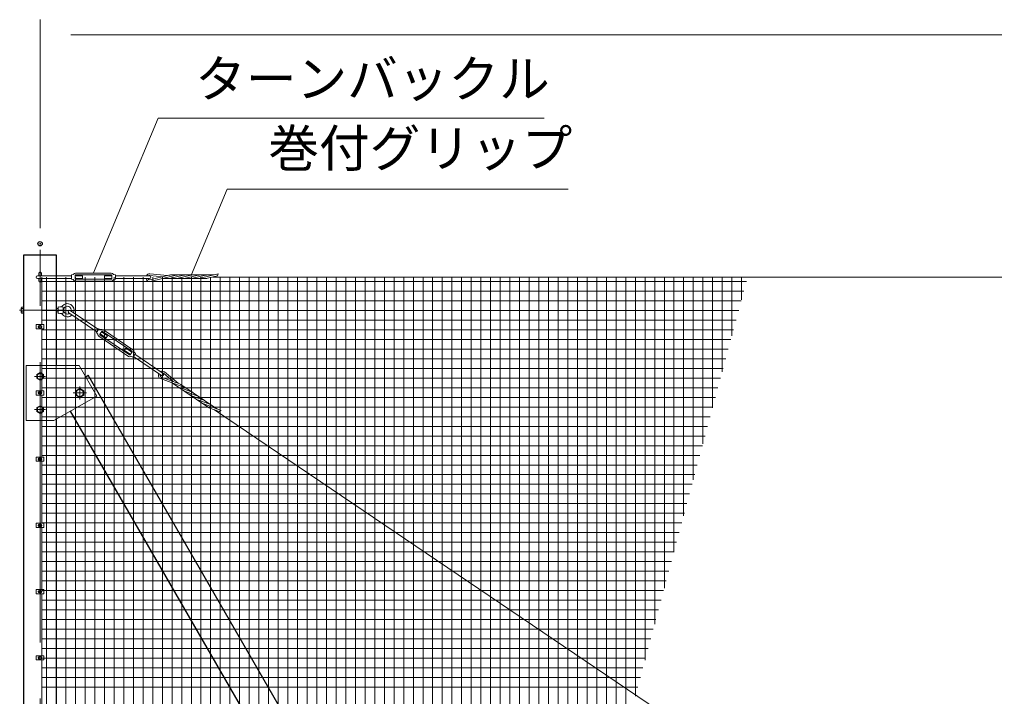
# Model space of a CAD drawing. Units: millimetres, scale not verified. Extents: x -14699 to 14701, y -10394 to 10396.
# Drawn here: x -11736 to -7317, y 4543 to 7610 of the extents above; entities that cross this region are included whole.
import ezdxf
from ezdxf.enums import TextEntityAlignment as Align

# ---------------------------------------------------------------- set-up
doc = ezdxf.new("R2010")
doc.units = ezdxf.units.MM
doc.header["$LTSCALE"] = 40
doc.header["$PDMODE"] = 32
doc.header["$PDSIZE"] = 20
doc.linetypes.add('USER1', pattern=[50.8, 31.75, -6.35, 6.35, -6.35])
for name, color, linetype, lineweight in [('0-1_D-STR1', 1, 'Continuous', 25), ('0-2_D-BMK', 2, 'USER1', 13), ('0-3_D-STR3', 3, 'Continuous', 13), ('0-7_D-STR-DIM', 7, 'Continuous', 13), ('0-A_D-STR-TXT', 7, 'Continuous', 13), ('0-B_D-STR2', 7, 'Continuous', 13)]:
    doc.layers.add(name, color=color, linetype=linetype, lineweight=lineweight)
doc.layers.add('0-9_Defpoints', color=8, linetype='Continuous')
doc.styles.add('ＭＳ ゴシック', font='')
doc.styles.get('ＭＳ ゴシック').set_extended_font_data('MS Gothic')

msp = doc.modelspace()

# ---------------------------------------------------------------- linework, layer by layer
at = {"layer": '0-1_D-STR1'}
for p, q in [((-11568.12, 6043.32), (-11568.12, 6543.32)), ((-11436.09, 5991.65), (-11424.63, 5998.27)), ((-7887.12, -428.88), (-11504.34, 5836.34))]:
    msp.add_line(p, q, dxfattribs=at)
for points in [[(-11568.12, 6543.32), (-11718.12, 6543.32), (-11718.12, -1256.68), (-11568.12, -1256.68), (-11568.12, 5800.37)], [(-7887.12, -428.88), (-7887.12, -1256.68), (-7737.12, -1256.68), (-7737.12, -388.68), (-11424.63, 5998.27)]]:
    msp.add_lwpolyline(points, dxfattribs=at)
at = {"layer": '0-2_D-BMK'}
for p, q in [((-11643.12, -1307.68), (-11643.12, 6594.32)), ((-11736.23, 6293.32), (-11531.72, 6293.32)), ((-11653.12, 6218.32), (-11633.12, 6218.32)), ((-11618.12, 5993.32), (-11668.12, 5993.32)), ((-11463.12, 5948.32), (-11463.12, 5888.32)), ((-11653.12, 5918.32), (-11633.12, 5918.32)), ((-11493.12, 5918.32), (-11433.12, 5918.32)), ((-11618.12, 5843.32), (-11668.12, 5843.32)), ((-11653.12, 5618.32), (-11633.12, 5618.32)), ((-11653.12, 5318.32), (-11633.12, 5318.32)), ((-11653.12, 5018.32), (-11633.12, 5018.32)), ((-11653.12, 4718.32), (-11633.12, 4718.32))]:
    msp.add_line(p, q, dxfattribs=at)
at = {"layer": '0-3_D-STR3'}
for p, q in [((-11649.12, 6460.32), (-11649.12, 6449.32)), ((-11637.12, 6460.32), (-11637.12, 6449.32)), ((-11501.12, 6453.32), (-11493.32, 6454.99)), ((-11501.12, 6433.32), (-11501.12, 6453.32)), ((-11482.12, 6461.32), (-11320.12, 6461.32)), ((-11482.12, 6452.82), (-11320.12, 6452.82)), ((-11146.04, 6458.69), (-11065.72, 6450.35)), ((-11144.86, 6430.73), (-11059.19, 6451.97)), ((-11143.62, 6422.8), (-11025.95, 6451.97)), ((-10856.2, 6452.85), (-11051.97, 6452.85)), ((-11049.97, 6437.78), (-10992.71, 6451.97)), ((-11016.73, 6437.78), (-10959.47, 6451.97)), ((-10983.49, 6437.78), (-10926.23, 6451.97)), ((-10950.25, 6437.78), (-10892.99, 6451.97)), ((-10917.01, 6437.78), (-10835.19, 6458.06)), ((-11655.12, 6449.32), (-11501.12, 6449.32)), ((-11655.12, 6437.32), (-11501.12, 6437.32)), ((-11649.12, 6437.32), (-11649.12, 6426.32)), ((-11637.12, 6437.32), (-11637.12, 6426.32)), ((-11634.62, 6227.82), (-11634.62, 6443.32)), ((-11501.12, 6433.32), (-11493.32, 6431.64)), ((-11484.12, 6435.82), (-11484.12, 6450.82)), ((-11484.12, 6449.32), (-11451.12, 6449.32)), ((-11482.12, 6433.82), (-11320.12, 6433.82)), ((-11482.12, 6425.32), (-11320.12, 6425.32)), ((-11351.12, 6437.32), (-11351.12, 6449.32)), ((-11351.12, 6449.32), (-11318.12, 6449.32)), ((-11351.12, 6437.32), (-11318.12, 6437.32)), ((-11318.12, 6435.82), (-11318.12, 6450.82)), ((-11301.12, 6433.32), (-11308.92, 6431.64)), ((-11301.12, 6449.32), (-11147.12, 6449.32)), ((-11301.12, 6437.32), (-11147.12, 6437.32)), ((-11146.26, 6450.67), (-11088.58, 6444.68)), ((-10890.05, 6436.89), (-11086.77, 6436.89)), ((-10883.77, 6437.78), (-10839.09, 6448.85)), ((-10861.43, 6443.32), (1156.88, 6443.32)), ((-11728.12, 6303.85), (-11728.12, 6282.85)), ((-11727.32, 6307.17), (-11718.12, 6307.17)), ((-11718.12, 6300.24), (-11727.32, 6300.24)), ((-11718.12, 6286.39), (-11727.32, 6286.39)), ((-11727.32, 6279.47), (-11718.12, 6279.47)), ((-11718.12, 6307.17), (-11718.12, 6279.47)), ((-11568.12, 6301.32), (-11561.12, 6301.32)), ((-11568.12, 6285.32), (-11561.12, 6285.32)), ((-11561.12, 6308.32), (-11561.12, 6278.32)), ((-11561.12, 6278.32), (-11538.12, 6279.82)), ((-11538.12, 6306.82), (-11538.12, 6279.82)), ((-11538.12, 6279.82), (-11534.68, 6285.32)), ((-11534.68, 6301.32), (-11534.68, 6285.32)), ((-11512.95, 6281.9), (-11385.4, 6195.61)), ((-11506.23, 6291.84), (-11378.68, 6205.55)), ((-11660.32, 6227.82), (-11625.92, 6227.82)), ((-11660.32, 6227.82), (-11660.32, 6208.82)), ((-11660.32, 6208.82), (-11625.92, 6208.82)), ((-11649.62, 6222.07), (-11643.12, 6225.82)), ((-11649.62, 6214.56), (-11649.62, 6222.07)), ((-11643.12, 6210.81), (-11649.62, 6214.56)), ((-11643.12, 6225.82), (-11636.62, 6222.07)), ((-11636.62, 6214.56), (-11643.12, 6210.81)), ((-11636.62, 6222.07), (-11636.62, 6214.56)), ((-11634.62, 5927.82), (-11634.62, 6208.82)), ((-11625.92, 6227.82), (-11625.92, 6208.82)), ((-11387.64, 6192.3), (-11376.44, 6208.87)), ((-11387.64, 6192.3), (-11382.12, 6186.54)), ((-11376.44, 6208.87), (-11369.04, 6205.88)), ((-11372.16, 6184.85), (-11363.76, 6197.27)), ((-11364.6, 6196.03), (-11337.26, 6177.54)), ((-11360.98, 6197.81), (-11226.8, 6107.03)), ((-11356.22, 6204.85), (-11222.04, 6114.07)), ((-11376.39, 6175.03), (-11242.21, 6084.26)), ((-11371.63, 6182.07), (-11237.44, 6091.3)), ((-11261.16, 6111.57), (-11254.44, 6121.5)), ((-11261.16, 6111.57), (-11233.83, 6093.08)), ((-11254.44, 6121.5), (-11227.1, 6103.01)), ((-11234.67, 6091.83), (-11226.26, 6104.26)), ((-11221.99, 6080.24), (-11229.39, 6083.22)), ((-11219.75, 6083.55), (-11092.19, 5997.26)), ((-11213.02, 6093.49), (-11085.47, 6007.2)), ((-11465.62, 6043.32), (-11705.62, 6043.32)), ((-11079.32, 6014.36), (-11017.46, 5962.45)), ((-11097.43, 5983.27), (-10983.62, 5941.51)), ((-11094.01, 5990.54), (-11011.15, 5960.13)), ((-11083.99, 6007.84), (-11039.58, 5970.56)), ((-11660.32, 5927.82), (-11625.92, 5927.82)), ((-11660.32, 5927.82), (-11660.32, 5908.82)), ((-11649.62, 5922.07), (-11643.12, 5925.82)), ((-11649.62, 5914.56), (-11649.62, 5922.07)), ((-11643.12, 5925.82), (-11636.62, 5922.07)), ((-11636.62, 5922.07), (-11636.62, 5914.56)), ((-11625.92, 5927.82), (-11625.92, 5908.82)), ((-10879.51, 5852.87), (-11042.44, 5963.09)), ((-11011.47, 5943.21), (-10956.09, 5922.88)), ((-10842.52, 5847.12), (-11004.68, 5956.82)), ((-10983.94, 5924.58), (-10928.56, 5904.26)), ((-11660.32, 5908.82), (-11625.92, 5908.82)), ((-11643.12, 5910.81), (-11649.62, 5914.56)), ((-11636.62, 5914.56), (-11643.12, 5910.81)), ((-11634.62, 5627.82), (-11634.62, 5908.82)), ((-10956.4, 5905.96), (-10901.03, 5885.63)), ((-10928.87, 5887.33), (-10873.49, 5867.01)), ((-10901.34, 5868.71), (-10822.2, 5839.67)), ((-10873.81, 5850.08), (-10830.59, 5834.22)), ((-10852.2, 5842.15), (-1992.98, -151.04)), ((-11660.32, 5627.82), (-11625.92, 5627.82)), ((-11660.32, 5627.82), (-11660.32, 5608.82)), ((-11649.62, 5622.07), (-11643.12, 5625.82)), ((-11649.62, 5614.56), (-11649.62, 5622.07)), ((-11643.12, 5610.81), (-11649.62, 5614.56)), ((-11643.12, 5625.82), (-11636.62, 5622.07)), ((-11636.62, 5614.56), (-11643.12, 5610.81)), ((-11636.62, 5622.07), (-11636.62, 5614.56)), ((-11625.92, 5627.82), (-11625.92, 5608.82)), ((-11660.32, 5608.82), (-11625.92, 5608.82)), ((-11634.62, 5327.82), (-11634.62, 5608.82)), ((-11660.32, 5327.82), (-11625.92, 5327.82)), ((-11660.32, 5327.82), (-11660.32, 5308.82)), ((-11660.32, 5308.82), (-11625.92, 5308.82)), ((-11649.62, 5322.07), (-11643.12, 5325.82)), ((-11649.62, 5314.56), (-11649.62, 5322.07)), ((-11643.12, 5310.81), (-11649.62, 5314.56)), ((-11643.12, 5325.82), (-11636.62, 5322.07)), ((-11636.62, 5314.56), (-11643.12, 5310.81)), ((-11636.62, 5322.07), (-11636.62, 5314.56)), ((-11634.62, 5027.82), (-11634.62, 5308.82)), ((-11625.92, 5327.82), (-11625.92, 5308.82)), ((-11660.32, 5027.82), (-11625.92, 5027.82)), ((-11660.32, 5027.82), (-11660.32, 5008.82)), ((-11660.32, 5008.82), (-11625.92, 5008.82)), ((-11649.62, 5022.07), (-11643.12, 5025.82)), ((-11649.62, 5014.56), (-11649.62, 5022.07)), ((-11643.12, 5010.81), (-11649.62, 5014.56)), ((-11643.12, 5025.82), (-11636.62, 5022.07)), ((-11636.62, 5014.56), (-11643.12, 5010.81)), ((-11636.62, 5022.07), (-11636.62, 5014.56)), ((-11634.62, 4727.82), (-11634.62, 5008.82)), ((-11625.92, 5027.82), (-11625.92, 5008.82)), ((-11660.32, 4727.82), (-11625.92, 4727.82)), ((-11660.32, 4727.82), (-11660.32, 4708.82)), ((-11660.32, 4708.82), (-11625.92, 4708.82)), ((-11649.62, 4722.07), (-11643.12, 4725.82)), ((-11649.62, 4714.56), (-11649.62, 4722.07)), ((-11643.12, 4710.81), (-11649.62, 4714.56)), ((-11643.12, 4725.82), (-11636.62, 4722.07)), ((-11636.62, 4714.56), (-11643.12, 4710.81)), ((-11636.62, 4722.07), (-11636.62, 4714.56)), ((-11634.62, 4427.82), (-11634.62, 4708.82)), ((-11625.92, 4727.82), (-11625.92, 4708.82))]:
    msp.add_line(p, q, dxfattribs=at)
for points in [[(-11301.12, 6433.32), (-11301.12, 6453.32), (-11308.92, 6454.99)], [(-11484.12, 6437.32), (-11451.12, 6437.32), (-11451.12, 6449.32)], [(-11561.12, 6308.32), (-11538.12, 6306.82), (-11534.68, 6301.32)], [(-11371.32, 6186.09), (-11343.99, 6167.6), (-11337.26, 6177.54)], [(-11221.99, 6080.24), (-11210.78, 6096.8), (-11216.31, 6102.56)], [(-11580.62, 5793.32), (-11705.62, 5793.32), (-11705.62, 6043.32)], [(-11465.62, 6043.32), (-11385.62, 5903.32), (-11580.62, 5793.32)]]:
    msp.add_lwpolyline(points, dxfattribs=at)
for points in [[(-11628.13, 6001.97), (-11643.12, 6010.62), (-11658.1, 6001.97), (-11658.1, 5984.67), (-11643.12, 5976.02), (-11628.13, 5984.67)], [(-11481.13, 5907.92), (-11463.12, 5897.52), (-11445.1, 5907.92), (-11445.1, 5928.72), (-11463.12, 5939.12), (-11481.13, 5928.72)], [(-11628.13, 5851.97), (-11643.12, 5860.62), (-11658.1, 5851.97), (-11658.1, 5834.67), (-11643.12, 5826.02), (-11628.13, 5834.67)]]:
    msp.add_lwpolyline(points, close=True, dxfattribs=at)
for centre, radius in [((-11643.12, 6218.32), 6.25), ((-11643.12, 5993.32), 13.11), ((-11643.12, 5918.32), 6.25), ((-11463.12, 5918.32), 16.09), ((-11643.12, 5843.32), 13.11), ((-11643.12, 5618.32), 6.25), ((-11643.12, 5318.32), 6.25), ((-11643.12, 5018.32), 6.25), ((-11643.12, 4718.32), 6.25)]:
    msp.add_circle(centre, radius, dxfattribs=at)
for centre, radius, start, end in [((-11643.12, 6460.32), 6, 0, 180), ((-11494.16, 6458.9), 4, 282.09925, 326.11888), ((-11482.12, 6450.82), 10.5, 90, 146.11888), ((-11482.12, 6450.82), 2, 90, 180), ((-11320.12, 6450.82), 10.5, 33.88112, 90), ((-11320.12, 6450.82), 2, 0, 90), ((-11308.08, 6458.9), 4, 213.88112, 257.90075), ((-11145.24, 6440.72), 18, 92.82496, 151.48944), ((-11051.97, 6422.85), 30, 90, 103.92636), ((-11018.73, 6422.85), 30, 90, 103.92636), ((-10985.49, 6422.85), 30, 90, 103.92636), ((-10952.25, 6422.85), 30, 90, 103.92636), ((-10919.01, 6422.85), 30, 90, 103.92636), ((-10885.77, 6422.85), 30, 90, 103.92636), ((-10902.46, 6481.11), 71.11, 333.02173, 341.08588), ((-11655.12, 6443.32), 6, 90, 270), ((-11643.12, 6426.32), 6, 180, 0), ((-11494.16, 6427.73), 4, 33.88112, 77.90075), ((-11482.12, 6435.82), 10.5, 213.88112, 270), ((-11482.12, 6435.82), 2, 180, 270), ((-11320.12, 6435.82), 2, 270, 0), ((-11320.12, 6435.82), 10.5, 270, 326.11888), ((-11308.08, 6427.73), 4, 102.09925, 146.11888), ((-11145.24, 6440.72), 18, 191.63319, 275.17572), ((-11145.24, 6440.72), 10, 199.92759, 272.18972), ((-11145.24, 6440.72), 10, 95.82544, 120.77566), ((-11147.12, 6443.32), 6, 270, 90), ((-11057.19, 6466.89), 30, 270, 283.92645), ((-11023.95, 6466.89), 30, 270, 283.92645), ((-10990.71, 6466.89), 30, 270, 283.92645), ((-10957.47, 6466.89), 30, 270, 283.92645), ((-10924.23, 6466.89), 30, 270, 283.92645), ((-10890.99, 6466.89), 30, 270, 283.92645), ((-11519.12, 6293.32), 30, 337.45894, 139.66701), ((-11720.24, 6303.7), 7.88, 153.93467, 206.06533), ((-11720.23, 6282.93), 7.89, 153.96929, 206.03071), ((-11697.74, 6293.32), 30.37, 166.82041, 193.17959), ((-11552.66, 6321.79), 14, 266.2686, 319.66701), ((-11552.66, 6264.84), 14, 40.33299, 93.7314), ((-11519.12, 6293.32), 17.5, 345.97302, 152.79711), ((-11519.12, 6293.32), 17.5, 207.20289, 305.87093), ((-11509.59, 6286.87), 6, 55.92198, 235.92198), ((-11519.12, 6293.32), 30, 220.33299, 314.38502), ((-11385, 6183.78), 4, 359.80309, 43.82272), ((-11367.54, 6209.59), 4, 248.02123, 292.04086), ((-11362.1, 6196.15), 10.5, 55.92198, 112.04086), ((-11362.1, 6196.15), 2, 55.92198, 145.92198), ((-11370.5, 6183.73), 10.5, 179.80309, 235.92198), ((-11370.5, 6183.73), 2, 145.92198, 235.92198), ((-11227.92, 6105.38), 2, 325.92198, 55.92198), ((-11227.92, 6105.38), 10.5, 359.80309, 55.92198), ((-11213.42, 6105.33), 4, 179.80309, 223.82272), ((-11236.32, 6092.95), 10.5, 235.92198, 292.04086), ((-11236.32, 6092.95), 2, 235.92198, 325.92198), ((-11230.88, 6079.51), 4, 68.02123, 112.04086), ((-11088.73, 5999.03), 18, 58.74694, 117.41141), ((-11088.73, 5999.03), 18, 157.55517, 241.09769), ((-11088.73, 5999.03), 10, 165.84956, 238.1117), ((-11088.83, 6002.23), 6, 235.92198, 55.92198), ((-11088.73, 5999.03), 10, 61.74742, 86.69763), ((-11001.13, 5971.37), 30, 235.92198, 249.84843), ((-11021.49, 5931.97), 30, 55.92198, 69.84834), ((-10973.6, 5952.75), 30, 235.92198, 249.84843), ((-10993.96, 5913.34), 30, 55.92198, 69.84834), ((-10966.42, 5894.72), 30, 55.92198, 69.84834), ((-10946.07, 5934.12), 30, 235.92198, 249.84843), ((-10918.54, 5915.5), 30, 235.92198, 249.84843), ((-10938.89, 5876.09), 30, 55.92198, 69.84834), ((-10911.36, 5857.47), 30, 55.92198, 69.84834), ((-10891.01, 5896.87), 30, 235.92198, 249.84843), ((-10863.47, 5878.25), 30, 235.92198, 249.84843), ((-10883.83, 5838.85), 30, 55.92198, 69.84834), ((-10865, 5896.45), 71.11, 298.9437, 307.00785)]:
    msp.add_arc(centre, radius, start, end, dxfattribs=at)
at = {"layer": '0-7_D-STR-DIM'}
for p, q in [((-11643.12, 6664.32), (-11643.12, 7610.05)), ((-11503.12, 7540.05), (-1783.12, 7540.05))]:
    msp.add_line(p, q, dxfattribs=at)
at = {"layer": '0-9_Defpoints'}
msp.add_point((-11643.12, 6594.32), dxfattribs=at)
at = {"layer": '0-A_D-STR-TXT'}
for points in [[(-9357.81, 7163.42), (-11108.38, 7163.42), (-11400.35, 6463.16)], [(-9249.27, 6841.7), (-10794.64, 6841.7), (-10956, 6454.7)]]:
    msp.add_lwpolyline(points, dxfattribs=at)
at = {"layer": '0-B_D-STR2'}
for p, q in [((-11634.62, 6423.29), (-8441.62, 6423.29)), ((-11613.69, -456.68), (-11613.69, 6443.32)), ((-11569.94, -456.68), (-11569.94, 6443.32)), ((-11526.19, -456.68), (-11526.19, 6443.32)), ((-11482.44, -456.68), (-11482.44, 6443.32)), ((-11438.69, 3139.68), (-11438.69, 6443.32)), ((-11394.94, 3139.68), (-11394.94, 6443.32)), ((-11351.19, 3139.68), (-11351.19, 6443.32)), ((-11307.44, 3139.68), (-11307.44, 6443.32)), ((-11263.69, 3139.68), (-11263.69, 6443.32)), ((-11219.94, 3139.68), (-11219.94, 6443.32)), ((-11176.19, 3139.68), (-11176.19, 6443.32)), ((-11132.44, 3139.68), (-11132.44, 6443.32)), ((-11088.69, 3139.68), (-11088.69, 6443.32)), ((-11044.94, 3139.68), (-11044.94, 6443.32)), ((-11001.19, 3139.68), (-11001.19, 6443.32)), ((-10957.44, 3139.68), (-10957.44, 6443.32)), ((-10913.69, 3139.68), (-10913.69, 6443.32)), ((-10869.94, 3139.68), (-10869.94, 6443.32)), ((-10826.19, 3139.68), (-10826.19, 6443.32)), ((-10782.44, 3139.68), (-10782.44, 6443.32)), ((-10738.69, 3139.68), (-10738.69, 6443.32)), ((-10694.94, 3139.68), (-10694.94, 6443.32)), ((-10651.19, 3139.68), (-10651.19, 6443.32)), ((-10607.44, 3139.68), (-10607.44, 6443.32)), ((-10563.69, 3139.68), (-10563.69, 6443.32)), ((-10519.94, 3139.68), (-10519.94, 6443.32)), ((-10476.19, 3139.68), (-10476.19, 6443.32)), ((-10432.44, 3139.68), (-10432.44, 6443.32)), ((-10388.69, 3139.68), (-10388.69, 6443.32)), ((-10344.94, 3139.68), (-10344.94, 6443.32)), ((-10301.19, 3139.68), (-10301.19, 6443.32)), ((-10257.44, -353.45), (-10257.44, 6443.32)), ((-10213.69, -190.18), (-10213.69, 6443.32)), ((-10169.94, -26.9), (-10169.94, 6443.32)), ((-10126.19, 136.38), (-10126.19, 6443.32)), ((-10082.44, 299.65), (-10082.44, 6443.32)), ((-10038.69, 462.93), (-10038.69, 6443.32)), ((-9994.94, 626.21), (-9994.94, 6443.32)), ((-9951.19, 789.49), (-9951.19, 6443.32)), ((-9907.44, 952.76), (-9907.44, 6443.32)), ((-9863.69, 1116.04), (-9863.69, 6443.32)), ((-9819.94, 1279.32), (-9819.94, 6443.32)), ((-9776.19, 1442.6), (-9776.19, 6443.32)), ((-9732.44, 1605.87), (-9732.44, 6443.32)), ((-9688.69, 1769.15), (-9688.69, 6443.32)), ((-9644.94, 1932.43), (-9644.94, 6443.32)), ((-9601.19, 2095.7), (-9601.19, 6443.32)), ((-9557.44, 2258.98), (-9557.44, 6443.32)), ((-9513.69, 2422.26), (-9513.69, 6443.32)), ((-9469.94, 2585.54), (-9469.94, 6443.32)), ((-9426.19, 2748.81), (-9426.19, 6443.32)), ((-9382.44, 2912.09), (-9382.44, 6443.32)), ((-9338.69, 3075.37), (-9338.69, 6443.32)), ((-9294.94, 3238.64), (-9294.94, 6443.32)), ((-9251.19, 3401.92), (-9251.19, 6443.32)), ((-9207.44, 3565.2), (-9207.44, 6443.32)), ((-9163.69, 3728.48), (-9163.69, 6443.32)), ((-9119.94, 3891.75), (-9119.94, 6443.32)), ((-9076.19, 4055.03), (-9076.19, 6443.32)), ((-9032.44, 4218.31), (-9032.44, 6443.32)), ((-8988.69, 4381.59), (-8988.69, 6443.32)), ((-8944.94, 4544.86), (-8944.94, 6443.32)), ((-8901.19, 4708.14), (-8901.19, 6443.32)), ((-8857.44, 4871.42), (-8857.44, 6443.32)), ((-8813.69, 5034.69), (-8813.69, 6443.32)), ((-8769.94, 5197.97), (-8769.94, 6443.32)), ((-8726.19, 5361.25), (-8726.19, 6443.32)), ((-8682.44, 5524.53), (-8682.44, 6443.32)), ((-8638.69, 5687.8), (-8638.69, 6443.32)), ((-8594.94, 5851.08), (-8594.94, 6443.32)), ((-8551.19, 6014.36), (-8551.19, 6443.32)), ((-8507.44, 6177.63), (-8507.44, 6443.32)), ((-8463.69, 6340.91), (-8463.69, 6443.32)), ((-11634.62, 6379.54), (-8453.34, 6379.54)), ((-11634.62, 6335.79), (-8465.06, 6335.79)), ((-11634.62, 6292.04), (-8476.78, 6292.04)), ((-11634.62, 6248.29), (-8488.51, 6248.29)), ((-11634.62, 6204.54), (-8500.23, 6204.54)), ((-11634.62, 6160.79), (-8511.95, 6160.79)), ((-11634.62, 6117.04), (-8523.68, 6117.04)), ((-11634.62, 6073.29), (-8535.4, 6073.29)), ((-11634.62, 6029.54), (-8547.12, 6029.54)), ((-11634.62, 5985.79), (-8558.84, 5985.79)), ((-11634.62, 5942.04), (-8570.57, 5942.04)), ((-11634.62, 5898.29), (-8582.29, 5898.29)), ((-11634.62, 5854.54), (-8594.01, 5854.54)), ((-11634.62, 5810.79), (-8605.74, 5810.79)), ((-11634.62, 5767.04), (-8617.46, 5767.04)), ((-11634.62, 5723.29), (-8629.18, 5723.29)), ((-11634.62, 5679.54), (-8640.9, 5679.54)), ((-11634.62, 5635.79), (-8652.63, 5635.79)), ((-11634.62, 5592.04), (-8664.35, 5592.04)), ((-11634.62, 5548.29), (-8676.07, 5548.29)), ((-11634.62, 5504.54), (-8687.79, 5504.54)), ((-11634.62, 5460.79), (-8699.52, 5460.79)), ((-11634.62, 5417.04), (-8711.24, 5417.04)), ((-11634.62, 5373.29), (-8722.96, 5373.29)), ((-11634.62, 5329.54), (-8734.69, 5329.54)), ((-11634.62, 5285.79), (-8746.41, 5285.79)), ((-11634.62, 5242.04), (-8758.13, 5242.04)), ((-11634.62, 5198.29), (-8769.85, 5198.29)), ((-11634.62, 5154.54), (-8781.58, 5154.54)), ((-11634.62, 5110.79), (-8793.3, 5110.79)), ((-11634.62, 5067.04), (-8805.02, 5067.04)), ((-11634.62, 5023.29), (-8816.75, 5023.29)), ((-11634.62, 4979.54), (-8828.47, 4979.54)), ((-11634.62, 4935.79), (-8840.19, 4935.79)), ((-11634.62, 4892.04), (-8851.91, 4892.04)), ((-11634.62, 4848.29), (-8863.64, 4848.29)), ((-11634.62, 4804.54), (-8875.36, 4804.54)), ((-11634.62, 4760.79), (-8887.08, 4760.79)), ((-11634.62, 4717.04), (-8898.8, 4717.04)), ((-11634.62, 4673.29), (-8910.53, 4673.29)), ((-11634.62, 4629.54), (-8922.25, 4629.54)), ((-11634.62, 4585.79), (-8933.97, 4585.79))]:
    msp.add_line(p, q, dxfattribs=at)

# ---------------------------------------------------------------- texts
at = {"layer": '0-A_D-STR-TXT', "style": 'ＭＳ ゴシック'}
for s, p in [('ターンバックル', (-10939.92, 7207.02)), ('巻付グリップ', (-10608.41, 6892.41))]:
    msp.add_text(s, height=168.3, dxfattribs=at).set_placement(p, align=Align.BOTTOM_LEFT)

doc.saveas('drawing.dxf')
